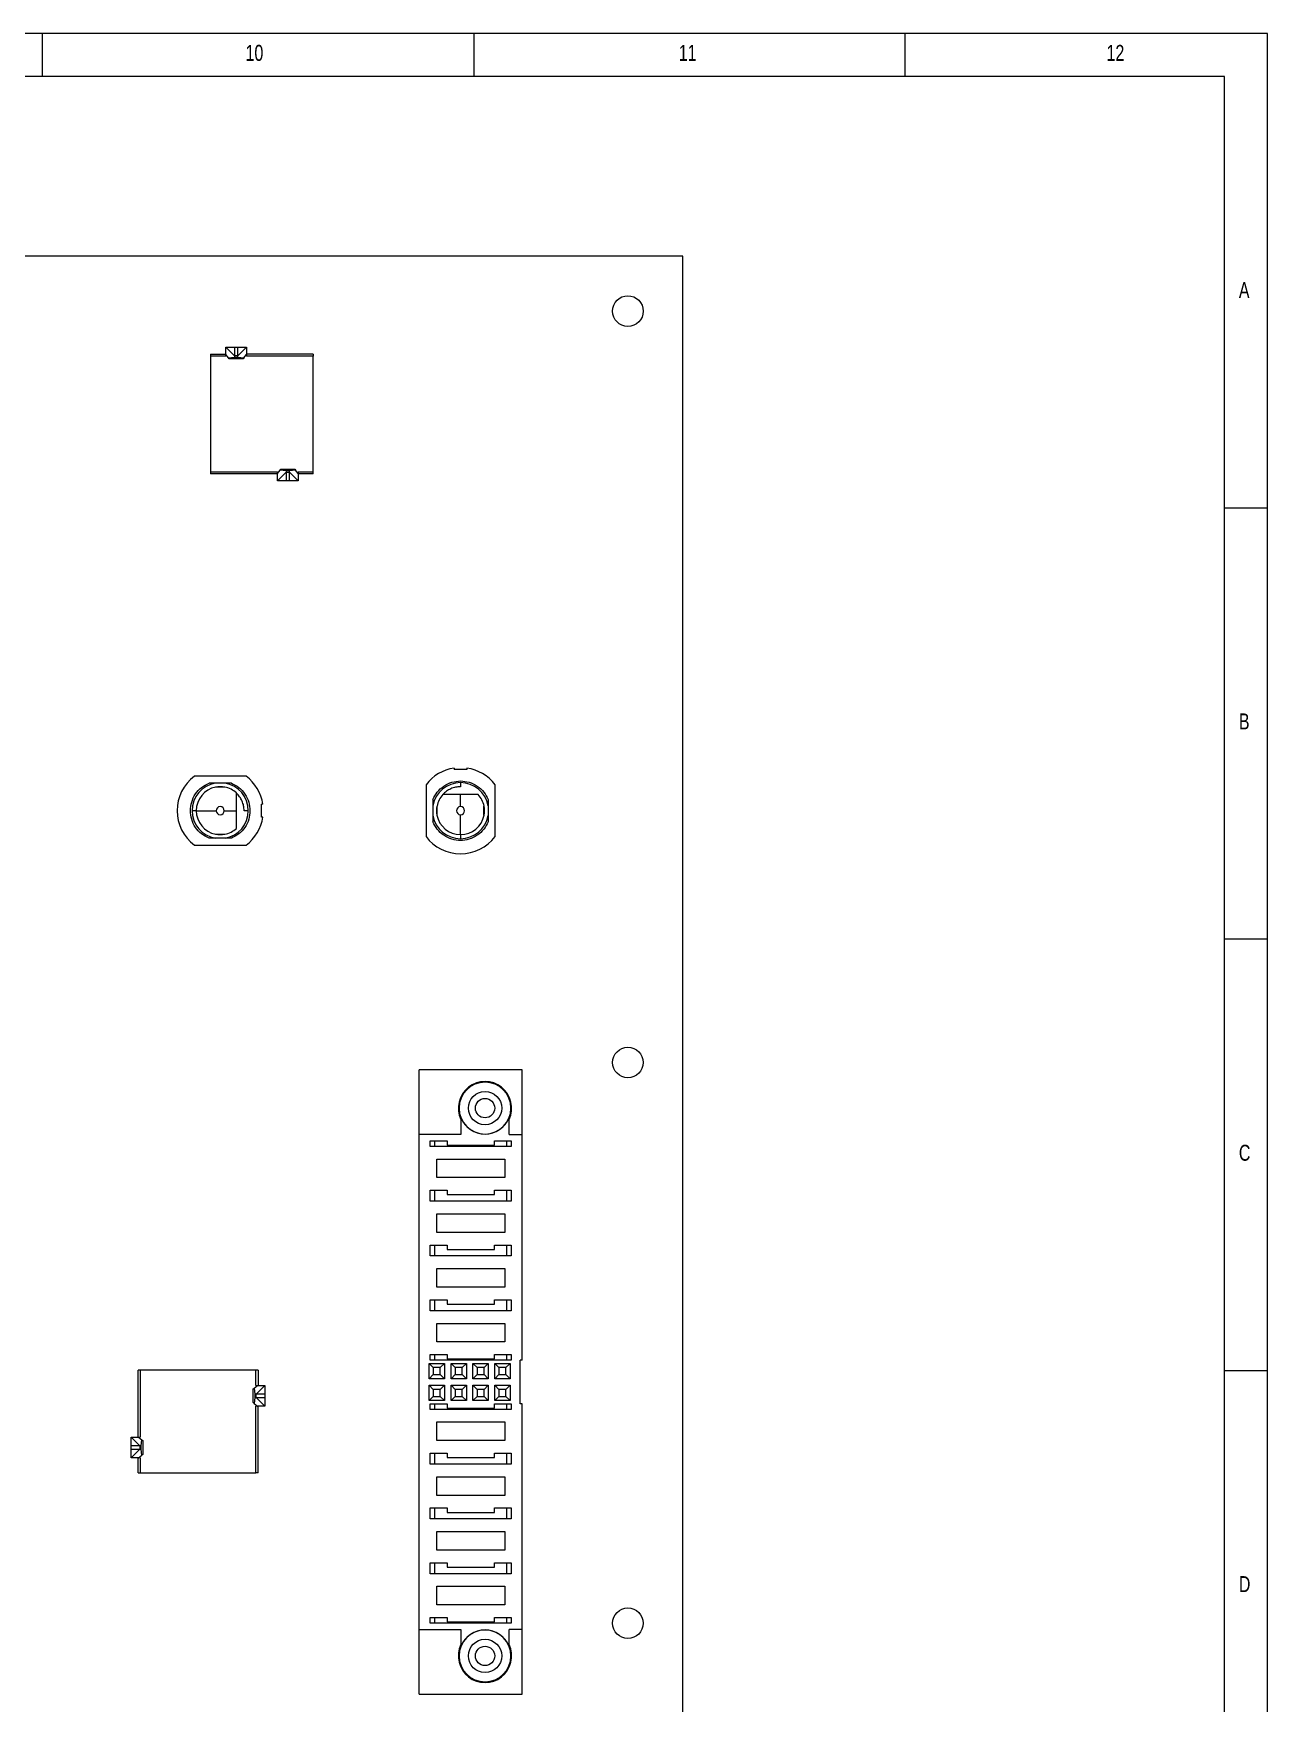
# Model space of a CAD drawing. Header units: millimetres. Extents: x 5 to 589, y 5 to 415.
# Drawn here: x 446 to 589, y 221.4 to 415 of the extents above; entities that cross this region are included whole.
import ezdxf

# ---------------------------------------------------------------- set-up
doc = ezdxf.new("R2010")
doc.units = ezdxf.units.MM
doc.styles.add('SLDTEXTSTYLE0', font='TXT', dxfattribs={"width": 0.75})

msp = doc.modelspace()

# ---------------------------------------------------------------- linework, layer by layer
at = {"color": 7, "linetype": 'Continuous', "lineweight": 0}
for p, q in [((589, 415), (5, 415)), ((447, 410), (447, 415)), ((497, 415), (497, 410)), ((547, 410), (547, 415)), ((589, 5), (589, 415)), ((584, 410), (10, 410)), ((584, 60.25), (584, 410)), ((584, 360), (589, 360)), ((589, 310), (584, 310)), ((584, 260), (589, 260))]:
    msp.add_line(p, q, dxfattribs=at)
at = {"color": 7, "linetype": 'Continuous', "lineweight": 15}
for p, q in [((521.21, 389.16), (89.41, 389.16)), ((521.21, 84.36), (521.21, 389.16)), ((466.5, 377.83), (468.25, 377.83)), ((466.5, 377.83), (466.5, 377.58)), ((466.5, 377.58), (466.5, 364.18)), ((468.25, 377.58), (466.5, 377.58)), ((468.25, 378.63), (469.25, 378.63)), ((468.25, 378.63), (469.25, 377.63)), ((468.25, 377.78), (468.25, 378.63)), ((468.55, 377.4), (468.25, 377.78)), ((468.25, 377.58), (468.25, 377.78)), ((469.25, 378.63), (469.65, 378.63)), ((469.25, 378.63), (469.25, 377.63)), ((469.65, 377.63), (469.25, 377.63)), ((469.25, 377.63), (469.25, 377.46)), ((469.65, 377.63), (470.65, 378.63)), ((469.65, 377.63), (469.65, 378.63)), ((469.65, 378.63), (470.65, 378.63)), ((469.65, 377.46), (469.65, 377.63)), ((470.34, 377.4), (470.65, 377.78)), ((470.65, 378.63), (470.65, 377.78)), ((478.4, 377.83), (470.65, 377.83)), ((470.65, 377.78), (470.65, 377.58)), ((478.4, 377.58), (470.65, 377.58)), ((478.4, 377.83), (478.4, 377.58)), ((478.4, 364.18), (478.4, 377.58)), ((468.55, 377.4), (469.25, 377.46)), ((468.65, 377.28), (468.55, 377.4)), ((470.25, 377.28), (468.65, 377.28)), ((469.25, 377.46), (469.65, 377.46)), ((469.65, 377.46), (470.34, 377.4)), ((470.34, 377.4), (470.25, 377.28)), ((466.5, 364.18), (474.25, 364.18)), ((466.5, 364.18), (466.5, 363.93)), ((474.25, 363.98), (474.55, 364.36)), ((474.25, 363.98), (474.25, 364.18)), ((475.25, 364.13), (474.25, 363.13)), ((474.55, 364.36), (474.65, 364.48)), ((475.25, 364.3), (474.55, 364.36)), ((474.65, 364.48), (476.25, 364.48)), ((475.65, 364.3), (475.25, 364.3)), ((475.25, 364.3), (475.25, 364.13)), ((475.25, 364.13), (475.65, 364.13)), ((475.25, 364.13), (475.25, 363.13)), ((476.34, 364.36), (475.65, 364.3)), ((475.65, 364.13), (475.65, 364.3)), ((476.65, 363.13), (475.65, 364.13)), ((475.65, 363.13), (475.65, 364.13)), ((476.25, 364.48), (476.34, 364.36)), ((476.65, 363.98), (476.34, 364.36)), ((476.65, 364.18), (478.4, 364.18)), ((476.65, 364.18), (476.65, 363.98)), ((478.4, 363.93), (478.4, 364.18)), ((474.25, 363.93), (466.5, 363.93)), ((474.25, 363.13), (474.25, 363.98)), ((475.25, 363.13), (474.25, 363.13)), ((475.65, 363.13), (475.25, 363.13)), ((476.65, 363.13), (475.65, 363.13)), ((476.65, 363.98), (476.65, 363.13)), ((478.4, 363.93), (476.65, 363.93)), ((494.71, 329.84), (494.71, 329.67)), ((496.21, 329.67), (494.71, 329.67)), ((496.21, 329.84), (496.21, 329.67)), ((470.61, 328.9), (464.61, 328.9)), ((491.46, 327.9), (491.46, 321.9)), ((495.46, 328.15), (495.46, 327.67)), ((499.46, 321.9), (499.46, 327.9)), ((472.55, 325.65), (472.38, 325.65)), ((472.38, 324.15), (472.38, 325.65)), ((495.46, 325.36), (495.46, 326.77)), ((464.83, 324.9), (464.36, 324.9)), ((464.83, 324.9), (467.14, 324.9)), ((468.07, 324.9), (469.48, 324.9)), ((470.86, 324.9), (470.38, 324.9)), ((472.55, 324.15), (472.38, 324.15)), ((495.46, 322.12), (495.46, 324.43)), ((495.46, 322.12), (495.46, 321.65)), ((464.61, 320.9), (470.61, 320.9)), ((502.61, 294.87), (490.68, 294.87)), ((490.68, 287.38), (490.68, 294.87)), ((502.61, 287.38), (502.61, 294.87)), ((495.5, 289.31), (495.5, 287.38)), ((501.09, 287.38), (501.09, 289.31)), ((490.68, 229.97), (490.68, 287.38)), ((495.5, 287.38), (490.68, 287.38)), ((491.95, 285.98), (491.95, 286.61)), ((491.95, 286.61), (493.91, 286.61)), ((492.45, 286.61), (492.45, 285.98)), ((493.91, 286.61), (493.91, 286.11)), ((499.38, 286.61), (501.34, 286.61)), ((499.38, 286.11), (499.38, 286.61)), ((500.84, 285.98), (500.84, 286.61)), ((501.09, 287.38), (502.61, 287.38)), ((501.34, 286.61), (501.34, 285.98)), ((502.61, 261.21), (502.61, 287.38)), ((501.34, 285.98), (491.95, 285.98)), ((493.91, 286.11), (499.38, 286.11)), ((492.71, 284.52), (500.58, 284.52)), ((492.71, 282.36), (492.71, 284.52)), ((500.58, 284.52), (500.58, 282.36)), ((491.95, 279.63), (491.95, 280.9)), ((491.95, 280.9), (493.91, 280.9)), ((492.45, 280.9), (492.45, 279.63)), ((500.58, 282.36), (492.71, 282.36)), ((493.91, 280.9), (493.91, 280.39)), ((499.38, 280.39), (499.38, 280.9)), ((499.38, 280.9), (501.34, 280.9)), ((500.84, 279.63), (500.84, 280.9)), ((501.34, 280.9), (501.34, 279.63)), ((501.34, 279.63), (491.95, 279.63)), ((493.91, 280.39), (499.38, 280.39)), ((492.71, 278.17), (500.58, 278.17)), ((492.71, 276.01), (492.71, 278.17)), ((500.58, 278.17), (500.58, 276.01)), ((500.58, 276.01), (492.71, 276.01)), ((491.95, 273.28), (491.95, 274.55)), ((491.95, 274.55), (493.91, 274.55)), ((501.34, 273.28), (491.95, 273.28)), ((492.45, 274.55), (492.45, 273.28)), ((493.91, 274.55), (493.91, 274.04)), ((493.91, 274.04), (499.38, 274.04)), ((499.38, 274.55), (501.34, 274.55)), ((499.38, 274.04), (499.38, 274.55)), ((500.84, 273.28), (500.84, 274.55)), ((501.34, 274.55), (501.34, 273.28)), ((492.71, 271.82), (500.58, 271.82)), ((492.71, 269.66), (492.71, 271.82)), ((500.58, 271.82), (500.58, 269.66)), ((500.58, 269.66), (492.71, 269.66)), ((491.95, 266.93), (491.95, 268.2)), ((491.95, 268.2), (493.91, 268.2)), ((492.45, 268.2), (492.45, 266.93)), ((493.91, 268.2), (493.91, 267.69)), ((493.91, 267.69), (499.38, 267.69)), ((499.38, 267.69), (499.38, 268.2)), ((499.38, 268.2), (501.34, 268.2)), ((500.84, 266.93), (500.84, 268.2)), ((501.34, 268.2), (501.34, 266.93)), ((501.34, 266.93), (491.95, 266.93)), ((492.71, 263.31), (492.71, 265.47)), ((492.71, 265.47), (500.58, 265.47)), ((500.58, 265.47), (500.58, 263.31)), ((500.58, 263.31), (492.71, 263.31)), ((491.95, 261.21), (491.95, 261.85)), ((491.95, 261.85), (493.91, 261.85)), ((492.45, 261.85), (492.45, 261.21)), ((493.91, 261.85), (493.91, 261.34)), ((499.38, 261.34), (499.38, 261.85)), ((499.38, 261.85), (501.34, 261.85)), ((500.84, 261.21), (500.84, 261.85)), ((501.34, 261.85), (501.34, 261.21)), ((458.09, 252.28), (458.09, 260.03)), ((458.34, 260.03), (458.09, 260.03)), ((458.34, 260.03), (458.34, 252.28)), ((471.74, 260.03), (458.34, 260.03)), ((471.74, 258.28), (471.74, 260.03)), ((471.99, 260.03), (471.74, 260.03)), ((471.99, 260.03), (471.99, 258.28)), ((492.3, 260.35), (491.82, 260.83)), ((491.82, 260.83), (493.6, 260.83)), ((491.82, 259.05), (491.82, 260.83)), ((492.3, 259.54), (491.82, 259.05)), ((501.34, 261.21), (491.95, 261.21)), ((493.11, 260.35), (492.3, 260.35)), ((492.3, 260.35), (492.3, 259.54)), ((492.3, 259.54), (493.11, 259.54)), ((493.11, 260.35), (493.6, 260.83)), ((493.11, 259.54), (493.11, 260.35)), ((493.6, 259.05), (493.11, 259.54)), ((493.6, 260.83), (493.6, 259.05)), ((493.91, 261.34), (499.38, 261.34)), ((494.36, 259.05), (494.36, 260.83)), ((494.84, 260.35), (494.36, 260.83)), ((494.36, 260.83), (496.14, 260.83)), ((494.84, 259.54), (494.36, 259.05)), ((494.84, 260.35), (494.84, 259.54)), ((495.65, 260.35), (494.84, 260.35)), ((494.84, 259.54), (495.65, 259.54)), ((495.65, 260.35), (496.14, 260.83)), ((495.65, 259.54), (495.65, 260.35)), ((496.14, 259.05), (495.65, 259.54)), ((496.14, 260.83), (496.14, 259.05)), ((497.38, 260.35), (496.9, 260.83)), ((496.9, 260.83), (498.68, 260.83)), ((496.9, 259.05), (496.9, 260.83)), ((497.38, 259.54), (496.9, 259.05)), ((498.19, 260.35), (497.38, 260.35)), ((497.38, 260.35), (497.38, 259.54)), ((497.38, 259.54), (498.19, 259.54)), ((498.19, 260.35), (498.68, 260.83)), ((498.19, 259.54), (498.19, 260.35)), ((498.68, 259.05), (498.19, 259.54)), ((498.68, 260.83), (498.68, 259.05)), ((499.44, 259.05), (499.44, 260.83)), ((499.92, 260.35), (499.44, 260.83)), ((499.44, 260.83), (501.22, 260.83)), ((499.92, 259.54), (499.44, 259.05)), ((499.92, 260.35), (499.92, 259.54)), ((500.73, 260.35), (499.92, 260.35)), ((499.92, 259.54), (500.73, 259.54)), ((500.73, 260.35), (501.22, 260.83)), ((500.73, 259.54), (500.73, 260.35)), ((501.22, 259.05), (500.73, 259.54)), ((501.22, 260.83), (501.22, 259.05)), ((502.61, 261.21), (502.36, 261.21)), ((502.36, 256.13), (502.36, 261.21)), ((471.44, 257.88), (471.56, 257.97)), ((471.44, 256.28), (471.44, 257.88)), ((471.56, 257.97), (471.94, 258.28)), ((471.56, 257.97), (471.62, 257.28)), ((471.74, 258.28), (471.94, 258.28)), ((472.79, 258.28), (471.79, 257.28)), ((471.94, 258.28), (472.79, 258.28)), ((472.79, 258.28), (472.79, 257.28)), ((493.6, 259.05), (491.82, 259.05)), ((491.82, 256.51), (491.82, 258.29)), ((492.3, 257.81), (491.82, 258.29)), ((491.82, 258.29), (493.6, 258.29)), ((492.3, 257.81), (492.3, 257)), ((493.11, 257.81), (492.3, 257.81)), ((493.11, 257.81), (493.6, 258.29)), ((493.11, 257), (493.11, 257.81)), ((493.6, 258.29), (493.6, 256.51)), ((496.14, 259.05), (494.36, 259.05)), ((494.36, 256.51), (494.36, 258.29)), ((494.84, 257.81), (494.36, 258.29)), ((494.36, 258.29), (496.14, 258.29)), ((494.84, 257.81), (494.84, 257)), ((495.65, 257.81), (494.84, 257.81)), ((495.65, 257.81), (496.14, 258.29)), ((495.65, 257), (495.65, 257.81)), ((496.14, 258.29), (496.14, 256.51)), ((498.68, 259.05), (496.9, 259.05)), ((497.38, 257.81), (496.9, 258.29)), ((496.9, 258.29), (498.68, 258.29)), ((496.9, 256.51), (496.9, 258.29)), ((498.19, 257.81), (497.38, 257.81)), ((497.38, 257.81), (497.38, 257)), ((498.19, 257.81), (498.68, 258.29)), ((498.19, 257), (498.19, 257.81)), ((498.68, 258.29), (498.68, 256.51)), ((501.22, 259.05), (499.44, 259.05)), ((499.92, 257.81), (499.44, 258.29)), ((499.44, 258.29), (501.22, 258.29)), ((499.44, 256.51), (499.44, 258.29)), ((500.73, 257.81), (499.92, 257.81)), ((499.92, 257.81), (499.92, 257)), ((500.73, 257.81), (501.22, 258.29)), ((500.73, 257), (500.73, 257.81)), ((501.22, 258.29), (501.22, 256.51)), ((471.56, 256.18), (471.44, 256.28)), ((471.62, 256.88), (471.56, 256.18)), ((471.56, 256.18), (471.94, 255.88)), ((471.62, 257.28), (471.62, 256.88)), ((471.79, 257.28), (471.62, 257.28)), ((471.62, 256.88), (471.79, 256.88)), ((471.74, 248.13), (471.74, 255.88)), ((471.94, 255.88), (471.74, 255.88)), ((471.79, 256.88), (471.79, 257.28)), ((472.79, 257.28), (471.79, 257.28)), ((471.79, 256.88), (472.79, 255.88)), ((471.79, 256.88), (472.79, 256.88)), ((472.79, 255.88), (471.94, 255.88)), ((471.99, 248.13), (471.99, 255.88)), ((472.79, 257.28), (472.79, 256.88)), ((472.79, 256.88), (472.79, 255.88)), ((492.3, 257), (491.82, 256.51)), ((493.6, 256.51), (491.82, 256.51)), ((491.95, 255.5), (491.95, 256.13)), ((491.95, 256.13), (493.91, 256.13)), ((492.3, 257), (493.11, 257)), ((492.45, 256.13), (492.45, 255.5)), ((493.6, 256.51), (493.11, 257)), ((493.91, 256.13), (493.91, 255.63)), ((493.91, 255.63), (499.38, 255.63)), ((494.84, 257), (494.36, 256.51)), ((496.14, 256.51), (494.36, 256.51)), ((494.84, 257), (495.65, 257)), ((496.14, 256.51), (495.65, 257)), ((497.38, 257), (496.9, 256.51)), ((498.68, 256.51), (496.9, 256.51)), ((497.38, 257), (498.19, 257)), ((498.68, 256.51), (498.19, 257)), ((499.38, 256.13), (501.34, 256.13)), ((499.38, 255.63), (499.38, 256.13)), ((499.92, 257), (499.44, 256.51)), ((501.22, 256.51), (499.44, 256.51)), ((499.92, 257), (500.73, 257)), ((501.22, 256.51), (500.73, 257)), ((500.84, 255.5), (500.84, 256.13)), ((501.34, 256.13), (501.34, 255.5)), ((502.61, 256.13), (502.36, 256.13)), ((502.61, 229.97), (502.61, 256.13)), ((501.34, 255.5), (491.95, 255.5)), ((492.71, 254.04), (500.58, 254.04)), ((492.71, 251.88), (492.71, 254.04)), ((500.58, 254.04), (500.58, 251.88)), ((458.29, 251.28), (457.29, 252.28)), ((457.29, 251.28), (457.29, 252.28)), ((457.29, 252.28), (458.14, 252.28)), ((458.14, 252.28), (458.52, 251.97)), ((458.14, 252.28), (458.34, 252.28)), ((458.46, 251.28), (458.52, 251.97)), ((458.52, 251.97), (458.64, 251.88)), ((458.64, 251.88), (458.64, 250.28)), ((500.58, 251.88), (492.71, 251.88)), ((457.29, 250.88), (457.29, 251.28)), ((458.29, 251.28), (457.29, 251.28)), ((457.29, 250.88), (458.29, 250.88)), ((457.29, 249.88), (457.29, 250.88)), ((457.29, 249.88), (458.29, 250.88)), ((458.14, 249.88), (457.29, 249.88)), ((458.09, 248.13), (458.09, 249.88)), ((458.14, 249.88), (458.52, 250.18)), ((458.34, 249.88), (458.14, 249.88)), ((458.29, 251.28), (458.29, 250.88)), ((458.46, 251.28), (458.29, 251.28)), ((458.29, 250.88), (458.46, 250.88)), ((458.34, 249.88), (458.34, 248.13)), ((458.46, 250.88), (458.46, 251.28)), ((458.52, 250.18), (458.46, 250.88)), ((458.64, 250.28), (458.52, 250.18)), ((491.95, 249.15), (491.95, 250.42)), ((491.95, 250.42), (493.91, 250.42)), ((492.45, 250.42), (492.45, 249.15)), ((493.91, 250.42), (493.91, 249.91)), ((493.91, 249.91), (499.38, 249.91)), ((499.38, 249.91), (499.38, 250.42)), ((499.38, 250.42), (501.34, 250.42)), ((500.84, 249.15), (500.84, 250.42)), ((501.34, 250.42), (501.34, 249.15)), ((458.09, 248.13), (458.34, 248.13)), ((458.34, 248.13), (471.74, 248.13)), ((471.99, 248.13), (471.74, 248.13)), ((501.34, 249.15), (491.95, 249.15)), ((492.71, 247.69), (500.58, 247.69)), ((492.71, 245.53), (492.71, 247.69)), ((500.58, 247.69), (500.58, 245.53)), ((491.95, 242.8), (491.95, 244.07)), ((491.95, 244.07), (493.91, 244.07)), ((492.45, 244.07), (492.45, 242.8)), ((500.58, 245.53), (492.71, 245.53)), ((493.91, 244.07), (493.91, 243.56)), ((499.38, 243.56), (499.38, 244.07)), ((499.38, 244.07), (501.34, 244.07)), ((500.84, 242.8), (500.84, 244.07)), ((501.34, 244.07), (501.34, 242.8)), ((501.34, 242.8), (491.95, 242.8)), ((493.91, 243.56), (499.38, 243.56)), ((492.71, 239.18), (492.71, 241.34)), ((492.71, 241.34), (500.58, 241.34)), ((500.58, 241.34), (500.58, 239.18)), ((500.58, 239.18), (492.71, 239.18)), ((491.95, 236.45), (491.95, 237.72)), ((491.95, 237.72), (493.91, 237.72)), ((501.34, 236.45), (491.95, 236.45)), ((492.45, 237.72), (492.45, 236.45)), ((493.91, 237.72), (493.91, 237.21)), ((493.91, 237.21), (499.38, 237.21)), ((499.38, 237.72), (501.34, 237.72)), ((499.38, 237.21), (499.38, 237.72)), ((500.84, 236.45), (500.84, 237.72)), ((501.34, 237.72), (501.34, 236.45)), ((492.71, 232.83), (492.71, 234.99)), ((492.71, 234.99), (500.58, 234.99)), ((500.58, 234.99), (500.58, 232.83)), ((500.58, 232.83), (492.71, 232.83)), ((491.95, 230.73), (491.95, 231.37)), ((491.95, 231.37), (493.91, 231.37)), ((501.34, 230.73), (491.95, 230.73)), ((492.45, 231.37), (492.45, 230.73)), ((493.91, 231.37), (493.91, 230.86)), ((493.91, 230.86), (499.38, 230.86)), ((499.38, 230.86), (499.38, 231.37)), ((499.38, 231.37), (501.34, 231.37)), ((500.84, 230.73), (500.84, 231.37)), ((501.34, 231.37), (501.34, 230.73)), ((490.68, 229.97), (495.5, 229.97)), ((490.68, 222.48), (490.68, 229.97)), ((495.5, 229.97), (495.5, 228.03)), ((501.09, 228.03), (501.09, 229.97)), ((502.61, 229.97), (501.09, 229.97)), ((502.61, 222.48), (502.61, 229.97)), ((490.68, 222.48), (502.61, 222.48))]:
    msp.add_line(p, q, dxfattribs=at)
for centre, radius in [((514.86, 382.81), 1.78), ((514.86, 295.71), 1.77), ((498.3, 290.42), 1.93), ((498.3, 290.42), 1.12), ((514.86, 230.71), 1.77), ((498.3, 226.92), 1.93), ((498.3, 226.92), 1.12)]:
    msp.add_circle(centre, radius, dxfattribs=at)
for centre, radius, start, end in [((495.46, 324.9), 5, 98.6269, 143.1301), ((495.46, 324.9), 5, 36.8699, 81.3731), ((467.61, 324.9), 5, 126.8699, 233.1301), ((467.61, 324.9), 3.25, 100.0633, 180), ((467.61, 324.9), 2.78, 100.8929, 180), ((467.61, 324.9), 2.78, 79.1067, 100.8938), ((467.61, 324.9), 2.78, 47.4934, 79.1071), ((467.61, 324.9), 3.25, 0, 79.9367), ((467.61, 324.9), 5, 8.6269, 53.1301), ((495.46, 324.9), 3.25, 90, 169.9367), ((495.46, 324.9), 3.25, 10.0633, 90), ((467.61, 324.9), 0.465, 0, 180), ((495.46, 324.9), 2.78, 169.1067, 190.8938), ((495.46, 324.9), 2.77, 137.4934, 169.1071), ((495.46, 324.9), 0.465, 90, 270), ((495.46, 324.9), 0.465, 270, 90), ((495.46, 324.9), 2.78, 10.8932, 42.5066), ((495.46, 324.9), 2.78, 349.1068, 10.8929), ((467.61, 324.9), 3.25, 180, 259.9367), ((467.61, 324.9), 2.78, 180, 259.1071), ((467.61, 324.9), 0.465, 180, 0), ((467.61, 324.9), 3.25, 280.0633, 0), ((467.61, 324.9), 5, 306.8699, 351.3731), ((495.46, 324.9), 3.25, 190.0633, 270), ((495.46, 324.9), 2.78, 190.8929, 270), ((495.46, 324.9), 2.78, 270, 349.1071), ((495.46, 324.9), 3.25, 270, 349.9367), ((467.61, 324.9), 2.78, 259.1068, 280.8929), ((467.61, 324.9), 2.78, 280.8932, 312.5066), ((495.46, 324.9), 5, 216.8699, 323.1301), ((498.3, 290.42), 3.09, 334.8704, 205.1296), ((498.3, 290.42), 3, 90, 270), ((498.3, 290.42), 3, 270, 90), ((498.3, 290.42), 3.01, 201.649, 338.351), ((498.3, 226.92), 3, 90, 270), ((498.3, 226.92), 3.01, 21.649, 158.351), ((498.3, 226.92), 3, 270, 90), ((498.3, 226.92), 3.09, 154.8704, 25.1296)]:
    msp.add_arc(centre, radius, start, end, dxfattribs=at)
for points, knots in [([(466.32, 321.7), (466.02, 321.85), (465.41, 322.16), (464.7, 322.94), (464.26, 323.88), (464.11, 324.9), (464.26, 325.92), (464.7, 326.86), (465.41, 327.64), (466.02, 327.95), (466.32, 328.1)], [0, 0, 0, 0, 0.122204, 0.25, 0.377796, 0.5, 0.622204, 0.75, 0.877796, 1, 1, 1, 1]), ([(467.04, 328.1), (467.04, 328.1), (467.04, 328.1), (467.03, 328.1), (466.98, 328.1), (466.79, 328.1), (466.55, 328.1), (466.36, 328.1), (466.32, 328.1)], [0, 0, 0, 0, 0.01693, 0.039302, 0.081688, 0.236203, 0.85216, 1, 1, 1, 1]), ([(468.17, 328.1), (468, 328.1), (467.65, 328.1), (467.25, 328.1), (467.06, 328.1), (467.04, 328.1)], [0, 0, 0, 0, 0.469102, 0.939612, 1, 1, 1, 1]), ([(468.13, 327.62), (467.84, 327.62), (467.49, 327.62), (467.14, 327.62), (467.08, 327.62)], [0, 0, 0, 0, 0.821487, 1, 1, 1, 1]), ([(468.9, 328.1), (468.76, 328.1), (468.59, 328.1), (468.39, 328.1), (468.31, 328.1), (468.26, 328.1), (468.22, 328.1), (468.19, 328.1), (468.18, 328.1), (468.17, 328.1), (468.17, 328.1), (468.17, 328.1)], [0, 0, 0, 0, 0.521924, 0.674705, 0.779626, 0.851732, 0.901659, 0.954565, 0.975879, 0.993095, 1, 1, 1, 1]), ([(468.9, 328.1), (469.2, 327.95), (469.81, 327.64), (470.51, 326.85), (470.97, 325.91), (471.03, 325.23), (471.06, 324.89)], [0, 0, 0, 0, 0.244391, 0.5, 0.755609, 1, 1, 1, 1]), ([(492.26, 326.19), (492.41, 326.49), (492.72, 327.1), (493.5, 327.8), (494.44, 328.26), (495.13, 328.32), (495.46, 328.35)], [0, 0, 0, 0, 0.244391, 0.5, 0.755609, 1, 1, 1, 1]), ([(495.46, 327.67), (495.26, 327.66), (494.88, 327.64), (494.33, 327.45), (493.82, 327.17), (493.55, 326.91), (493.41, 326.77)], [0, 0, 0, 0, 0.249998, 0.5, 0.749996, 1, 1, 1, 1]), ([(495.46, 328.35), (495.8, 328.32), (496.48, 328.26), (497.42, 327.8), (498.2, 327.1), (498.51, 326.49), (498.66, 326.19)], [0, 0, 0, 0, 0.244423, 0.5, 0.755575, 1, 1, 1, 1]), ([(469.48, 324.9), (469.48, 325.09), (469.48, 325.6), (469.48, 326.28), (469.48, 326.73), (469.48, 326.94)], [0, 0, 0, 0, 0.246523, 0.638139, 1, 1, 1, 1]), ([(470.38, 324.9), (470.37, 325.09), (470.35, 325.47), (470.16, 326.02), (469.88, 326.53), (469.62, 326.81), (469.48, 326.94)], [0, 0, 0, 0, 0.249997, 0.499999, 0.75, 1, 1, 1, 1]), ([(492.26, 326.19), (492.26, 326.05), (492.26, 325.88), (492.26, 325.69), (492.26, 325.61), (492.26, 325.55), (492.26, 325.51), (492.26, 325.49), (492.26, 325.47), (492.26, 325.47), (492.26, 325.47), (492.26, 325.47)], [0, 0, 0, 0, 0.52193, 0.67471, 0.77964, 0.851727, 0.901663, 0.954568, 0.975882, 0.993095, 1, 1, 1, 1]), ([(492.26, 325.47), (492.26, 325.29), (492.26, 324.94), (492.26, 324.55), (492.26, 324.35), (492.26, 324.33)], [0, 0, 0, 0, 0.469102, 0.939618, 1, 1, 1, 1]), ([(492.73, 325.42), (492.73, 325.13), (492.73, 324.78), (492.73, 324.44), (492.73, 324.37)], [0, 0, 0, 0, 0.821493, 1, 1, 1, 1]), ([(495.46, 326.77), (495.26, 326.77), (494.76, 326.77), (494.08, 326.77), (493.63, 326.77), (493.41, 326.77)], [0, 0, 0, 0, 0.246521, 0.63814, 1, 1, 1, 1]), ([(497.5, 326.77), (497.06, 326.77), (496.46, 326.77), (495.67, 326.77), (495.46, 326.77)], [0, 0, 0, 0, 0.725753, 1, 1, 1, 1]), ([(498.18, 324.37), (498.18, 324.66), (498.18, 325.02), (498.18, 325.36), (498.18, 325.42)], [0, 0, 0, 0, 0.821488, 1, 1, 1, 1]), ([(498.66, 326.19), (498.66, 326.05), (498.66, 325.88), (498.66, 325.69), (498.66, 325.61), (498.66, 325.55), (498.66, 325.51), (498.66, 325.49), (498.66, 325.47), (498.66, 325.47), (498.66, 325.47), (498.66, 325.47)], [0, 0, 0, 0, 0.52193, 0.67471, 0.77964, 0.851727, 0.901663, 0.954568, 0.975882, 0.993095, 1, 1, 1, 1]), ([(498.66, 325.47), (498.66, 325.29), (498.66, 324.94), (498.66, 324.55), (498.66, 324.35), (498.66, 324.33)], [0, 0, 0, 0, 0.469102, 0.939618, 1, 1, 1, 1]), ([(471.06, 324.89), (471.03, 324.56), (470.97, 323.88), (470.5, 322.94), (469.81, 322.16), (469.19, 321.85), (468.9, 321.7)], [0, 0, 0, 0, 0.244423, 0.499998, 0.755573, 1, 1, 1, 1]), ([(469.48, 322.85), (469.48, 323.29), (469.48, 323.89), (469.48, 324.68), (469.48, 324.9)], [0, 0, 0, 0, 0.725756, 1, 1, 1, 1]), ([(492.26, 324.33), (492.26, 324.33), (492.26, 324.33), (492.26, 324.32), (492.26, 324.27), (492.26, 324.08), (492.26, 323.84), (492.26, 323.65), (492.26, 323.61)], [0, 0, 0, 0, 0.01693, 0.039301, 0.081695, 0.236199, 0.852161, 1, 1, 1, 1]), ([(498.66, 323.61), (498.51, 323.31), (498.2, 322.7), (497.41, 322), (496.47, 321.55), (495.46, 321.4), (494.44, 321.55), (493.5, 322), (492.72, 322.7), (492.41, 323.31), (492.26, 323.61)], [0, 0, 0, 0, 0.122204, 0.250001, 0.377796, 0.500001, 0.622204, 0.749999, 0.877796, 1, 1, 1, 1]), ([(498.66, 324.33), (498.66, 324.33), (498.66, 324.33), (498.66, 324.32), (498.66, 324.27), (498.66, 324.08), (498.66, 323.84), (498.66, 323.65), (498.66, 323.61)], [0, 0, 0, 0, 0.01693, 0.039301, 0.081695, 0.236199, 0.852161, 1, 1, 1, 1]), ([(467.04, 321.7), (467.04, 321.7), (467.04, 321.7), (467.03, 321.7), (466.98, 321.7), (466.79, 321.7), (466.55, 321.7), (466.36, 321.7), (466.32, 321.7)], [0, 0, 0, 0, 0.01693, 0.039302, 0.081688, 0.236203, 0.85216, 1, 1, 1, 1]), ([(468.17, 321.7), (468, 321.7), (467.65, 321.7), (467.25, 321.7), (467.06, 321.7), (467.04, 321.7)], [0, 0, 0, 0, 0.469102, 0.939612, 1, 1, 1, 1]), ([(467.08, 322.17), (467.37, 322.17), (467.73, 322.17), (468.07, 322.17), (468.13, 322.17)], [0, 0, 0, 0, 0.821489, 1, 1, 1, 1]), ([(468.9, 321.7), (468.76, 321.7), (468.59, 321.7), (468.39, 321.7), (468.31, 321.7), (468.26, 321.7), (468.22, 321.7), (468.19, 321.7), (468.18, 321.7), (468.17, 321.7), (468.17, 321.7), (468.17, 321.7)], [0, 0, 0, 0, 0.521924, 0.674705, 0.779626, 0.851732, 0.901659, 0.954565, 0.975879, 0.993095, 1, 1, 1, 1])]:
    msp.add_open_spline(points, degree=3, knots=knots, dxfattribs=at)

# ---------------------------------------------------------------- texts
at = {"color": 7, "linetype": 'Continuous', "lineweight": 0, "attachment_point": 1, "style": 'SLDTEXTSTYLE0'}
for s, insert, char_height in [('10', (470.54, 413.67), 1.852), ('11', (520.75, 413.67), 1.852), ('12', (570.33, 413.67), 1.852), ('A', (585.67, 386.17), 1.85), ('B', (585.67, 336.17), 1.85), ('C', (585.67, 286.17), 1.85), ('D', (585.67, 236.17), 1.85)]:
    msp.add_mtext(s, dxfattribs=dict(at, insert=insert, char_height=char_height))

doc.saveas('drawing.dxf')
